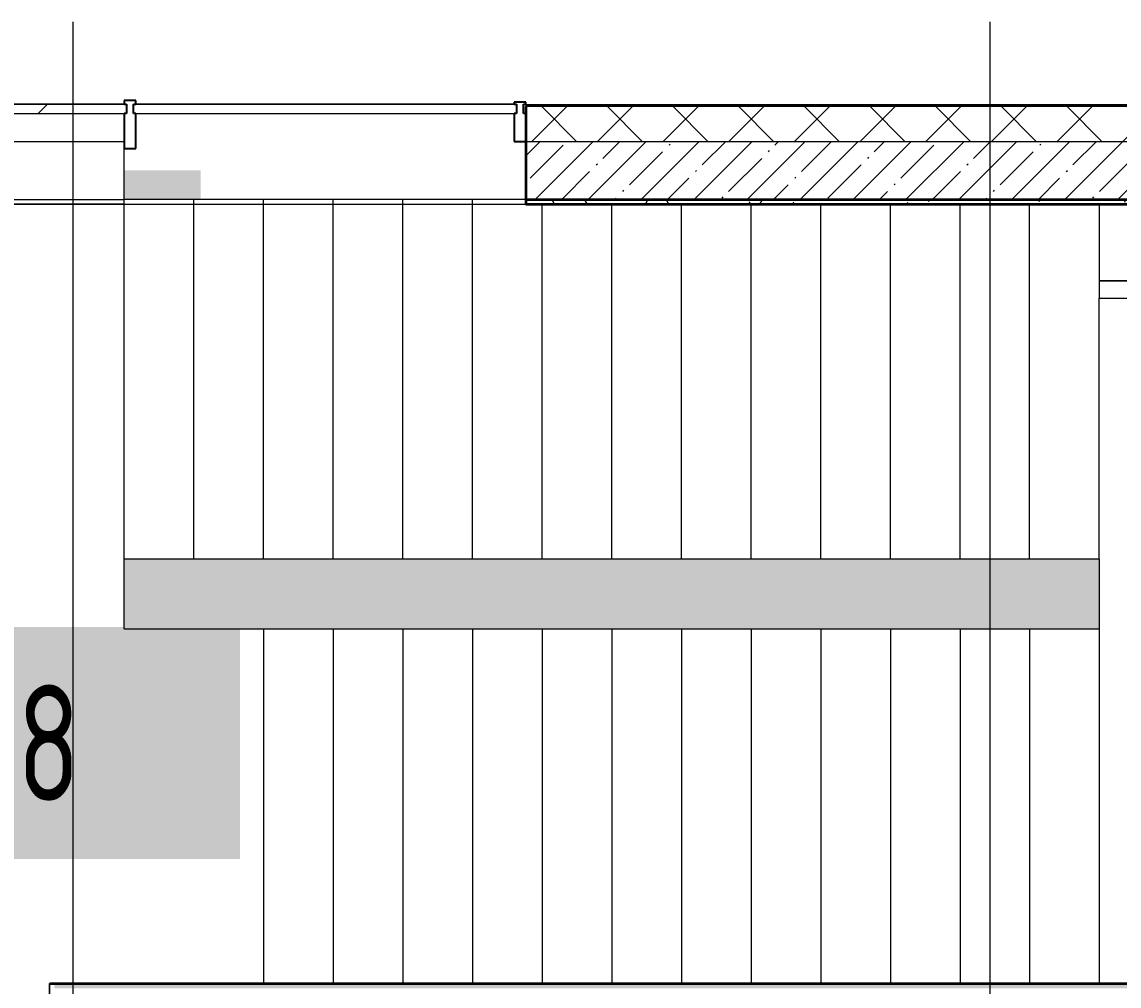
# Model space of a CAD drawing. Header units: millimetres. Extents: x 3914 to 443608, y -156176 to 78197.
# Drawn here: x 409860 to 414585, y -128217 to -124062 of the extents above; entities that cross this region are included whole.
import ezdxf

# ---------------------------------------------------------------- set-up
doc = ezdxf.new("R2010")
doc.units = ezdxf.units.MM
doc.layers.add('A-AREA-PATT-3', color=7, linetype='Continuous', lineweight=5, true_color=0xe6fae8, transparency=1)
for name, color, linetype, lineweight in [('A-FLOR', 7, 'Continuous', 9), ('A-GLAZ-1', 7, 'Continuous', 5), ('A-GLAZ-CWMG', 7, 'Continuous', 9), ('A-GLAZ-CWMG-1', 7, 'Continuous', 25), ('A-WALL', 7, 'Continuous', 5), ('A-WALL-1', 7, 'Continuous', 35), ('I-WALL', 7, 'Continuous', 5), ('S-STRS', 7, 'Continuous', 9), ('Оси', 7, 'Continuous', 9)]:
    doc.layers.add(name, color=color, linetype=linetype, lineweight=lineweight)
doc.layers.add('A-WALL-FNSH-1', color=9, linetype='Continuous', lineweight=5, true_color=0x808080)
doc.styles.add('СПДС', font='ГОСТ тип А.ttf', dxfattribs={"width": 0.9})
pattern_1 = [(0, (315419.7, -145976.68), (243.84, 60.96), [20.117, -162.763, 20.117, -162.763, -975.36]), (0, (315419.7, -145976.68), (243.84, 60.96), [-365.76, 20.117, -345.643, 20.117, -162.763, -426.72]), (0, (315419.7, -145976.68), (243.84, 60.96), [-914.4, 20.117, -101.803, 20.117, -284.683]), (120, (315511.14, -145946.2), (-174.71291, 180.691634), [20.117, -162.763, 20.117, -162.763, -975.36]), (120, (315511.14, -145946.2), (-174.71291, 180.691634), [-365.76, 20.117, -345.643, 20.117, -162.763, -426.72]), (120, (315511.14, -145946.2), (-174.71291, 180.691634), [-914.4, 20.117, -101.803, 20.117, -284.683]), (240, (315541.62, -145824.28), (-69.12709, -241.651634), [20.117, -162.763, 20.117, -162.763, -975.36]), (240, (315541.62, -145824.28), (-69.12709, -241.651634), [-365.76, 20.117, -345.643, 20.117, -162.763, -426.72]), (240, (315541.62, -145824.28), (-69.12709, -241.651634), [-914.4, 20.117, -101.803, 20.117, -284.683])]

# ---------------------------------------------------------------- blocks, each defined once
blk = doc.blocks.new('PNS_Панель прямоугольная - Нр_Стекло - 40мм-22855911-Объем проектирования 3 этажа')
at = {"layer": 'A-GLAZ-1'}
h = blk.add_hatch(dxfattribs=at)
h.set_pattern_fill('FP_229', color=256, style=0, pattern_type=2)
h.set_pattern_definition([(45, (-94320, -21360), (-565.6854, 565.6854), [400, -1200]), (45, (-94720, -21560), (-565.6854, 565.6854), [1200, -400]), (45, (-93920, -21760), (-565.6854, 565.6854), [400, -1200])])
h.paths.add_polyline_path([(-760, -40), (770, -40), (770, 0), (-770, 0), (-770, -40)])
for p, q in [((-770, 0), (770, 0)), ((760, 0), (-760, 0)), ((-760, -40), (760, -40))]:
    blk.add_line(p, q, dxfattribs=at)
blk = doc.blocks.new('Прямоугольный импост - Импост структурный с накладкой - 170мм-22854936-Объем проектирования 3 этажа')
at = {"layer": 'A-GLAZ-CWMG-1'}
for p, q in [((-50, 40), (-50, 160)), ((-50, 160), (0, 160)), ((0, 160), (0, 40)), ((-40, 40), (-50, 40)), ((-50, -10), (-50, 0)), ((-50, 0), (-40, 0)), ((-40, 0), (-40, 40)), ((-10, 40), (-10, 0)), ((0, 40), (-10, 40)), ((-10, 0), (0, 0)), ((0, 0), (0, -10)), ((0, -10), (-50, -10))]:
    blk.add_line(p, q, dxfattribs=at)
blk = doc.blocks.new('PNS_Панель прямоугольная1 - Нр_Стекло - 40мм-23689159-Объем проектирования 3 этажа')
at = {"layer": 'A-GLAZ-1'}
for p, q in [((-825, 0), (825, 0)), ((815, 0), (-815, 0)), ((-815, -40), (815, -40))]:
    blk.add_line(p, q, dxfattribs=at)
blk = doc.blocks.new('Прямоугольный импост - Импост структурный с накладкой - 190мм-22854925-Объем проектирования 3 этажа')
at = {"layer": 'A-GLAZ-CWMG-1'}
for p, q in [((-25, 40), (-25, 190)), ((-25, 190), (25, 190)), ((25, 190), (25, 40)), ((-15, 40), (-25, 40)), ((-25, -17), (-25, 0)), ((-25, 0), (-15, 0)), ((-15, 0), (-15, 40)), ((15, 40), (15, 0)), ((25, 40), (15, 40)), ((15, 0), (25, 0)), ((25, 0), (25, -17)), ((25, -17), (-25, -17))]:
    blk.add_line(p, q, dxfattribs=at)
blk = doc.blocks.new('Зашивка приборов отопления40 - Зашивка приборов отопления-33325598-Объем проектирования 3 этажа')
at = {"layer": 'A-WALL'}
for p, q in [((126595, 120), (125115, 120)), ((126595, 45), (126595, 120)), ((126595, 45), (125115, 45)), ((125115, 45), (126595, 45)), ((126595, -285), (126595, 45))]:
    blk.add_line(p, q, dxfattribs=at)

msp = doc.modelspace()

# ---------------------------------------------------------------- hatches: boundary and pattern name
at = {"layer": 'A-AREA-PATT-3'}
h = msp.add_hatch(color=256, dxfattribs=at)
h.paths.add_polyline_path([(410299.7, -126676.7), (414499.7, -126676.7), (414499.7, -126376.7), (410299.7, -126376.7), (410299.7, -126538.5)])
h.paths.add_polyline_path([(410299.7, -124826.7), (410629.7, -124826.7), (410629.7, -124701.7), (410299.7, -124701.7), (410299.7, -124804.4)])
at = {"layer": 'A-WALL'}
h = msp.add_hatch(dxfattribs=at)
h.set_pattern_fill('FP_24', color=256, style=0, pattern_type=2)
h.set_pattern_definition([(45, (315419.7, -145976.68), (-141.42136, 141.42136), []), (135, (315419.7, -145976.68), (-141.42136, -141.42136), [])])
h.paths.add_polyline_path([(423827.6, -124576.7), (424470.1, -124576.7), (424470.1, -124426.7), (423170.1, -124426.7), (423170.1, -124576.7)])
h.paths.add_polyline_path([(420069.9, -124576.7), (420069.9, -124426.7), (418869.7, -124426.7), (418869.7, -124576.7), (419476.5, -124576.7)])
h.paths.add_polyline_path([(421469.7, -124576.7), (422270.1, -124576.7), (422270.1, -124426.7), (420969.9, -124426.7), (420969.9, -124576.7)])
h.paths.add_polyline_path([(416079.7, -124576.7), (416569.7, -124576.7), (416569.7, -124426.7), (412029.7, -124426.7), (412029.7, -124576.7), (415999.7, -124576.7)])
h.paths.add_polyline_path([(425370.1, -124576.7), (426669.7, -124576.7), (426669.7, -124426.7), (425370.1, -124426.7)])
h.paths.add_polyline_path([(408729.7, -124576.7), (408729.7, -124426.7), (408709.7, -124426.7), (408709.7, -124576.7)])
h.paths.add_polyline_path([(440249.7, -124576.7), (440649.7, -124576.7), (440649.7, -124426.7), (435569.9, -124426.7), (435569.9, -124576.7), (439056.5, -124576.7)])
h.paths.add_polyline_path([(432420.1, -124576.7), (432420.1, -124426.7), (431550.1, -124426.7), (431550.1, -124576.7)])
h.paths.add_polyline_path([(428969.7, -124576.7), (430120.1, -124576.7), (430120.1, -124426.7), (428969.7, -124426.7)])
h.paths.add_polyline_path([(433320.1, -124576.7), (434669.9, -124576.7), (434669.9, -124426.7), (433320.1, -124426.7)])
at = {"layer": 'I-WALL'}
h = msp.add_hatch(dxfattribs=at)
h.set_pattern_fill('FP_1', color=256, style=0, pattern_type=2)
h.set_pattern_definition([(45, (315419.7, -145976.68), (-114.04925, 114.04925), []), (45, (315533.75, -145976.68), (-114.04925, 114.04925), [201.612, -40.322, 6.706, -33.617])])
h.paths.add_polyline_path([(408449.7, -124826.7), (408729.7, -124826.7), (408729.7, -124576.7), (408449.7, -124576.7), (408449.7, -124640.3)])
h.paths.add_polyline_path([(412949.9, -124826.7), (415999.7, -124826.7), (415999.7, -124576.7), (412029.7, -124576.7), (412029.7, -124826.7)])
h = msp.add_hatch(dxfattribs=at)
h.set_pattern_fill('FP_191', color=256, style=0, pattern_type=2)
h.set_pattern_definition(pattern_1)
h.paths.add_polyline_path([(415978.7, -124846.7), (415979.7, -124826.7), (412029.7, -124826.7), (412029.7, -124846.7), (415669.3, -124846.7)])
h = msp.add_hatch(dxfattribs=at)
h.set_pattern_fill('FP_191', color=256, style=0, pattern_type=2)
h.set_pattern_definition(pattern_1)
h.paths.add_polyline_path([(409999.7, -132336.7), (409997.6, -128206.7), (409979.7, -128206.7), (409979.7, -132335.7)])
h = msp.add_hatch(dxfattribs=at)
h.set_pattern_fill('FP_191', color=256, style=0, pattern_type=2)
h.set_pattern_definition(pattern_1)
h.paths.add_polyline_path([(412999.7, -128226.7), (415979.7, -128226.7), (415977.9, -128206.7), (409999.7, -128206.7), (409999.7, -128226.7), (412949.9, -128226.7)])

# ---------------------------------------------------------------- linework, layer by layer
at = {"layer": 'A-FLOR'}
for p, q in [((408779.7, -124576.7), (410299.7, -124576.7)), ((410299.7, -126676.7), (410299.7, -124576.7)), ((408749.7, -124826.7), (410299.7, -124826.7)), ((410299.7, -124846.7), (408469.7, -124846.7)), ((410299.7, -126676.7), (410899.7, -126676.7)), ((410899.7, -126676.7), (410899.7, -128206.7))]:
    msp.add_line(p, q, dxfattribs=at)
at = {"layer": 'A-WALL'}
for p, q in [((416569.7, -124423.7), (412029.7, -124423.7)), ((416569.7, -124426.7), (412029.7, -124426.7)), ((412029.7, -124576.7), (416569.7, -124576.7)), ((409979.7, -132336.7), (409979.7, -128206.7))]:
    msp.add_line(p, q, dxfattribs=at)
at = {"layer": 'A-WALL-1'}
for p, q in [((412029.7, -124426.7), (412029.7, -124846.7)), ((412029.7, -124826.7), (415999.7, -124826.7)), ((412029.7, -124846.7), (415979.7, -124846.7)), ((415979.7, -128206.7), (409979.2, -128206.7))]:
    msp.add_line(p, q, dxfattribs=at)
at = {"layer": 'A-WALL-FNSH-1'}
for p, q in [((416569.7, -124418.7), (412029.7, -124418.7)), ((412029.7, -124418.7), (412029.7, -124426.7)), ((412029.7, -124846.7), (412029.7, -124847.7)), ((414493.2, -124847.7), (415978.7, -124847.7)), ((409979.2, -128206.7), (409978.7, -128206.7)), ((409979.2, -128205.7), (409979.2, -128206.7)), ((415978.7, -128205.7), (410907.7, -128205.7))]:
    msp.add_line(p, q, dxfattribs=at)
at = {"layer": 'I-WALL'}
for p, q in [((408469.7, -124846.7), (412029.7, -124846.7)), ((414493.2, -124847.7), (408469.7, -124847.7)), ((410209.8, -124847.7), (410209.8, -124846.7)), ((410219.3, -124847.7), (410219.3, -124846.7)), ((410275.2, -124847.7), (410275.2, -124846.7)), ((414109.7, -124847.7), (414109.7, -124846.7)), ((414493.2, -124847.7), (414493.2, -124846.7)), ((409977.7, -132335.7), (409977.7, -128206.2)), ((409977.7, -128206.2), (409978.7, -128206.2)), ((409978.7, -128206.2), (409978.7, -132335.7)), ((409979.2, -128205.7), (410907.7, -128205.7))]:
    msp.add_line(p, q, dxfattribs=at)
at = {"layer": 'S-STRS'}
for p, q in [((410299.7, -126376.7), (410299.7, -124826.7)), ((410599.7, -124826.7), (410299.7, -124826.7)), ((410899.7, -124826.7), (410599.7, -124826.7)), ((410599.7, -126376.7), (410599.7, -124826.7)), ((410599.7, -126376.7), (410599.7, -124826.7)), ((411199.7, -124826.7), (410899.7, -124826.7)), ((410899.7, -126376.7), (410899.7, -124826.7)), ((410899.7, -126376.7), (410899.7, -124826.7)), ((411499.7, -124826.7), (411199.7, -124826.7)), ((411199.7, -126376.7), (411199.7, -124826.7)), ((411199.7, -126376.7), (411199.7, -124826.7)), ((411799.7, -124826.7), (411499.7, -124826.7)), ((411499.7, -126376.7), (411499.7, -124826.7)), ((411499.7, -126376.7), (411499.7, -124826.7)), ((412029.7, -124826.7), (411799.7, -124826.7)), ((411799.7, -126376.7), (411799.7, -124826.7)), ((411799.7, -126376.7), (411799.7, -124826.7)), ((412099.7, -126376.7), (412099.7, -124846.7)), ((412099.7, -126376.7), (412099.7, -124846.7)), ((412399.7, -126376.7), (412399.7, -124846.7)), ((412399.7, -126376.7), (412399.7, -124846.7)), ((412699.7, -126376.7), (412699.7, -124846.7)), ((412699.7, -126376.7), (412699.7, -124846.7)), ((412999.7, -126376.7), (412999.7, -124846.7)), ((412999.7, -126376.7), (412999.7, -124846.7)), ((413299.7, -126376.7), (413299.7, -124846.7)), ((413299.7, -126376.7), (413299.7, -124846.7)), ((413599.7, -126376.7), (413599.7, -124846.7)), ((413599.7, -126376.7), (413599.7, -124846.7)), ((413899.7, -126376.7), (413899.7, -124846.7)), ((413899.7, -126376.7), (413899.7, -124846.7)), ((414199.7, -126376.7), (414199.7, -124846.7)), ((414199.7, -126376.7), (414199.7, -124846.7)), ((414499.7, -126376.7), (414499.7, -125251.7)), ((414499.7, -126376.7), (414499.7, -125251.7)), ((410599.7, -126376.7), (410299.7, -126376.7)), ((410899.7, -126376.7), (410599.7, -126376.7)), ((411199.7, -126376.7), (410899.7, -126376.7)), ((411499.7, -126376.7), (411199.7, -126376.7)), ((411799.7, -126376.7), (411499.7, -126376.7)), ((412099.7, -126376.7), (411799.7, -126376.7)), ((412399.7, -126376.7), (412099.7, -126376.7)), ((412699.7, -126376.7), (412399.7, -126376.7)), ((412999.7, -126376.7), (412699.7, -126376.7)), ((413299.7, -126376.7), (412999.7, -126376.7)), ((413599.7, -126376.7), (413299.7, -126376.7)), ((413899.7, -126376.7), (413599.7, -126376.7)), ((414199.7, -126376.7), (413899.7, -126376.7)), ((414499.7, -126376.7), (414199.7, -126376.7)), ((414499.7, -126376.7), (414499.7, -126676.7)), ((410899.7, -126676.7), (410899.7, -128206.7)), ((410899.7, -126676.7), (411199.7, -126676.7)), ((410899.7, -126676.7), (410899.7, -128206.7)), ((411199.7, -126676.7), (411499.7, -126676.7)), ((411199.7, -126676.7), (411199.7, -128206.7)), ((411199.7, -126676.7), (411199.7, -128206.7)), ((411499.7, -126676.7), (411799.7, -126676.7)), ((411499.7, -126676.7), (411499.7, -128206.7)), ((411499.7, -126676.7), (411499.7, -128206.7)), ((411799.7, -126676.7), (412099.7, -126676.7)), ((411799.7, -126676.7), (411799.7, -128206.7)), ((411799.7, -126676.7), (411799.7, -128206.7)), ((412099.7, -126676.7), (412399.7, -126676.7)), ((412099.7, -126676.7), (412099.7, -128206.7)), ((412099.7, -126676.7), (412099.7, -128206.7)), ((412399.7, -126676.7), (412699.7, -126676.7)), ((412399.7, -126676.7), (412399.7, -128206.7)), ((412399.7, -126676.7), (412399.7, -128206.7)), ((412699.7, -126676.7), (412999.7, -126676.7)), ((412699.7, -126676.7), (412699.7, -128206.7)), ((412699.7, -126676.7), (412699.7, -128206.7)), ((412999.7, -126676.7), (413299.7, -126676.7)), ((412999.7, -126676.7), (412999.7, -128206.7)), ((412999.7, -126676.7), (412999.7, -128206.7)), ((413299.7, -126676.7), (413599.7, -126676.7)), ((413299.7, -126676.7), (413299.7, -128206.7)), ((413299.7, -126676.7), (413299.7, -128206.7)), ((413599.7, -126676.7), (413899.7, -126676.7)), ((413599.7, -126676.7), (413599.7, -128206.7)), ((413599.7, -126676.7), (413599.7, -128206.7)), ((413899.7, -126676.7), (414199.7, -126676.7)), ((413899.7, -126676.7), (413899.7, -128206.7)), ((413899.7, -126676.7), (413899.7, -128206.7)), ((414199.7, -126676.7), (414499.7, -126676.7)), ((414199.7, -126676.7), (414199.7, -128206.7)), ((414199.7, -126676.7), (414199.7, -128206.7)), ((414499.7, -126676.7), (414499.7, -128206.7)), ((414499.7, -126676.7), (414499.7, -128206.7))]:
    msp.add_line(p, q, dxfattribs=at)
at = {"layer": 'Оси'}
for points in [[(410079.7, -147882.9), (410079.7, -142882.9), (410079.7, -129061.6), (410079.7, -124061.6)], [(414029.7, -147882.9), (414029.7, -142882.9), (414029.7, -129061.6), (414029.7, -124061.6)]]:
    msp.add_lwpolyline(points, dxfattribs=at)

# ---------------------------------------------------------------- block references
at = {"layer": 'A-GLAZ-1'}
for name, p in [('PNS_Панель прямоугольная - Нр_Стекло - 40мм-22855911-Объем проектирования 3 этажа', (409539.7, -124416.7)), ('PNS_Панель прямоугольная1 - Нр_Стекло - 40мм-23689159-Объем проектирования 3 этажа', (411164.7, -124416.7))]:
    msp.add_blockref(name, p, dxfattribs=at)
at = {"layer": 'A-GLAZ-CWMG', "extrusion": (0, 0, -1), "rotation": 180}
for name, p in [('Прямоугольный импост - Импост структурный с накладкой - 190мм-22854925-Объем проектирования 3 этажа', (-410324.7, -124416.7)), ('Прямоугольный импост - Импост структурный с накладкой - 170мм-22854936-Объем проектирования 3 этажа', (-412029.7, -124416.7))]:
    msp.add_blockref(name, p, dxfattribs=at)
at = {"layer": 'A-WALL', "rotation": 180}
msp.add_blockref('Зашивка приборов отопления40 - Зашивка приборов отопления-33325598-Объем проектирования 3 этажа', (541094.7, -125131.7), dxfattribs=at)

# ---------------------------------------------------------------- texts
at = {"insert": (409220.7, -126918.6), "char_height": 500, "width": 1327.594, "attachment_point": 1, "style": 'СПДС', "bg_fill": 1, "box_fill_scale": 1.5, "bg_fill_color": 7, "bg_fill_true_color": 16777215, "bg_fill_transparency": 0}
msp.add_mtext('3.38', dxfattribs=at)

doc.saveas('drawing.dxf')
